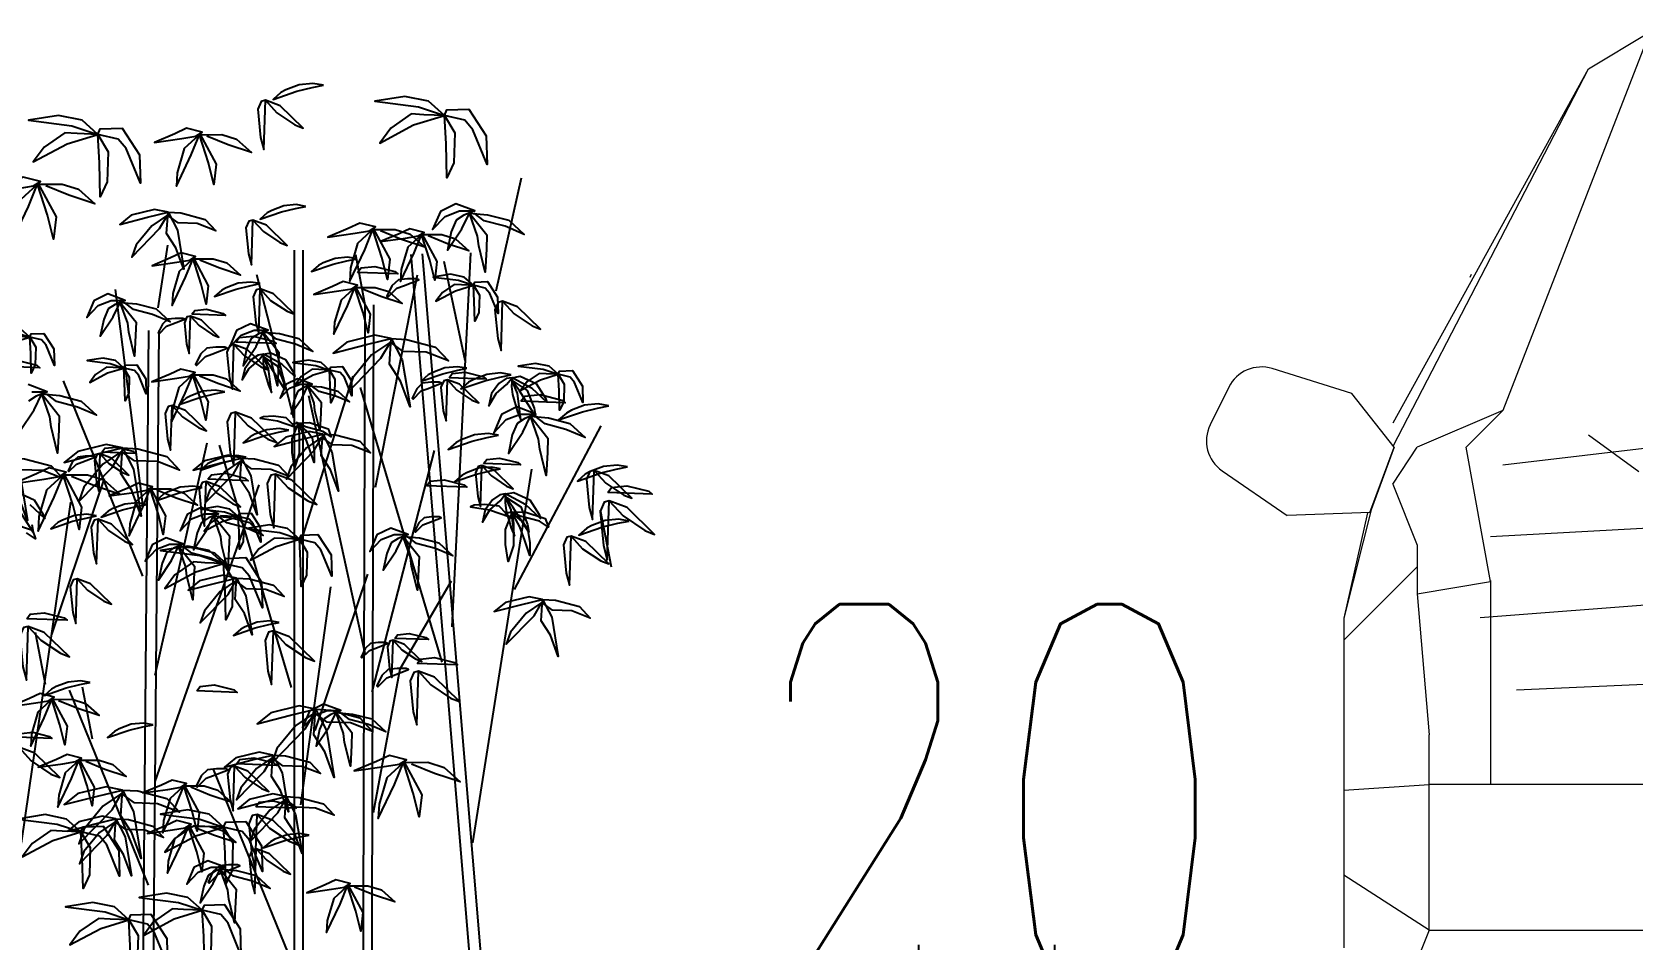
# Model space of a CAD drawing. Extents: x -941089 to 947074, y -2579987 to 8.
# Drawn here: x 2185.06 to 2196.8, y -208.75 to -202.08 of the extents above; entities that cross this region are included whole.
import ezdxf

# ---------------------------------------------------------------- set-up
doc = ezdxf.new("R2010")
doc.units = 0
doc.header["$LTSCALE"] = 5
doc.header["$PDMODE"] = 32
doc.header["$PDSIZE"] = 0.3
doc.layers.get('0').update_dxf_attribs({"linetype": 'CONTINUOUS'})
doc.layers.get('Defpoints').update_dxf_attribs({"linetype": 'CONTINUOUS'})
doc.layers.add('标注', color=4, linetype='CONTINUOUS', lineweight=15)
doc.layers.add('车人', color=7, linetype='CONTINUOUS', lineweight=9)
doc.styles.get("Standard").update_dxf_attribs({"font": 'simplex1.shx', "width": 0.7, "bigfont": 'hztxt.shx'})
doc.dimstyles.new('比例1：200', dxfattribs={"dimtxt": 3, "dimasz": 2, "dimexe": 1, "dimexo": 1, "dimgap": 0.5, "dimtad": 1, "dimlfac": 20, "dimzin": 13, "dimdsep": 46, "dimtxsty": 'Standard', "dimcen": -0.09, "dimclrd": 256, "dimclre": 256, "dimclrt": 4, "dimaunit": 1, "dimadec": 0, "dimazin": 0, "dimtfac": 0.0005, "dimtix": 1, "dimtmove": 2, "dimatfit": 3, "dimfxl": 0, "dimtolj": 1, "dimtzin": 13, "dimarcsym": 0})

# ---------------------------------------------------------------- blocks, each defined once
blk = doc.blocks.new('car')
at = {"layer": '车人', "color": 143}
for p, q in [((-0.8741, 2.2935), (-1.1435, 1.5984)), ((-0.9865, 2.2258), (-0.8747, 2.2935)), ((-1.3451, 1.5758), (-0.9865, 2.2258)), ((-1.3445, 1.533), (-0.9865, 2.2258)), ((-1.2014, 1.8483), (-1.2042, 1.8428)), ((-1.4206, 1.6299), (-1.5667, 1.6754)), ((-1.6462, 1.6413), (-1.6805, 1.5722)), ((-1.3427, 1.5312), (-1.4206, 1.6299)), ((-1.1435, 1.5984), (-1.3005, 1.5312)), ((-1.2107, 1.5312), (-1.1435, 1.5984)), ((-1.3879, 1.4111), (-1.3427, 1.5312)), ((-1.3427, 1.5312), (-1.3873, 1.4111)), ((-1.3457, 1.4634), (-1.3005, 1.5312)), ((-1.1661, 1.2844), (-1.2107, 1.5312)), ((-1.1435, 1.499), (-0.7623, 1.5436)), ((-0.8943, 1.486), (-0.9865, 1.5532)), ((-1.6585, 1.4878), (-1.5395, 1.4057)), ((-1.3457, 1.4634), (-1.3005, 1.3516)), ((-1.3873, 1.4111), (-1.5395, 1.4057)), ((-1.3831, 1.4236), (-1.4355, 1.2172)), ((-1.3921, 1.4105), (-1.4355, 1.2172)), ((-1.1661, 1.3673), (-0.7623, 1.3893)), ((-1.3005, 1.3516), (-1.3005, 1.2618)), ((-1.3005, 1.3115), (-1.4355, 1.1771)), ((-1.3005, 1.2618), (-1.1661, 1.2844)), ((-1.1661, 1.2865), (-1.1661, 0.9118)), ((-1.3005, 1.2618), (-1.2785, 1.0032)), ((-1.4355, 1.2172), (-1.4355, 0.6119)), ((-1.2785, 0.6446), (-1.2785, 1.0032)), ((-1.4355, 0.9017), (-1.2785, 0.9118)), ((1.2779, 0.9118), (-1.2785, 0.9118)), ((-1.2785, 0.6446), (-1.4355, 0.7454)), ((-1.2785, 0.6446), (-1.3005, 0.5893)), ((-1.2785, 0.6446), (1.2779, 0.6446))]:
    blk.add_line(p, q, dxfattribs=at)
at = {"layer": '车人', "color": 143, "linetype": 'Continuous'}
for p, q in [((-1.1849, 1.2185), (-0.7532, 1.2516)), ((-1.1184, 1.086), (-0.7366, 1.1025))]:
    blk.add_line(p, q, dxfattribs=at)
at = {"layer": '车人', "color": 143}
for centre, start, end in [((-1.5865, 1.6118), 72.6944, 153.6733), ((-1.6207, 1.5427), 153.6733, 235.4221)]:
    blk.add_arc(centre, 0.0667, start, end, dxfattribs=at)
blk = doc.blocks.new('tree104')
at = {"color": 0}
for points in [[(3486, 20569), (3285, 20604), (3023, 20578), (2770, 20482), (2674, 20429), (2526, 20298), (2980, 20455), (3268, 20525), (3486, 20569)], [(2376, 20280), (2293, 20260), (2230, 20113), (2282, 19570), (2345, 19341), (2376, 20280), (2596, 20040), (2940, 19811), (3097, 19748), (2658, 20176), (2376, 20280)], [(5798, 19990), (5496, 20261), (5043, 20352), (4470, 20261), (5300, 20156), (5798, 19990), (5405, 20005), (5164, 20020), (4772, 19749), (4561, 19462), (5209, 19809), (5798, 19990), (5843, 20095), (6265, 20110), (6597, 19598), (6612, 19055), (6340, 19718), (6190, 19899), (5798, 19990), (5994, 19658), (5978, 19085), (5843, 18799), (5828, 19447), (5798, 19990)], [(-826, 19627), (-1128, 19899), (-1580, 19989), (-2153, 19899), (-1324, 19793), (-826, 19627), (-1218, 19642), (-1459, 19657), (-1852, 19386), (-2063, 19100), (-1414, 19446), (-826, 19627), (-781, 19733), (-358, 19748), (-27, 19235), (-12, 18693), (-283, 19356), (-434, 19537), (-826, 19627), (-630, 19296), (-645, 18723), (-781, 18436), (-796, 19085), (-826, 19627)], [(1169, 19669), (869, 19744), (645, 19639), (256, 19475), (780, 19550), (1049, 19595), (1169, 19669), (824, 19355), (690, 18892), (675, 18637), (959, 19236), (1124, 19639), (1438, 19056), (1393, 18667), (1288, 19086), (1117, 19622), (1543, 19624), (1827, 19535), (2111, 19280), (1662, 19430), (1258, 19595)], [(-1921, 18727), (-2250, 18809), (-2497, 18694), (-2925, 18513), (-2349, 18595), (-2053, 18644), (-1921, 18727), (-2300, 18381), (-2448, 17871), (-2464, 17591), (-2152, 18250), (-1970, 18694), (-1625, 18052), (-1674, 17624), (-1789, 18085), (-1978, 18674), (-1510, 18677), (-1197, 18579), (-884, 18299), (-1378, 18463), (-1822, 18644)], [(6789, 16636), (7272, 18799)], [(517, 18138), (258, 18193), (-191, 18084), (-408, 17907), (122, 18043), (517, 18138), (694, 17798), (816, 17050), (666, 17458), (489, 17730), (517, 18138), (762, 18125), (1224, 18002), (1428, 17785), (1074, 17921), (707, 17934), (503, 18084), (204, 17880), (-96, 17513), (-177, 17282), (353, 17825), (503, 18084)], [(3147, 18252), (2965, 18284), (2727, 18260), (2497, 18173), (2409, 18125), (2274, 18006), (2687, 18149), (2949, 18212), (3147, 18252)], [(6380, 18164), (6013, 18300), (5720, 18154), (5573, 17808), (5814, 18060), (6086, 18164), (6380, 18164), (6170, 18081), (6024, 17986), (5929, 17767), (5856, 17411), (6128, 17819), (6275, 18123), (6610, 17704), (6600, 17432), (6579, 16992), (6453, 17494), (6432, 17683), (6275, 18123), (6621, 18091), (7029, 17986), (7322, 17714), (6956, 17871), (6558, 17976), (6369, 18123)], [(2138, 17990), (2062, 17971), (2005, 17838), (2053, 17344), (2110, 17135), (2138, 17990), (2338, 17771), (2651, 17563), (2794, 17506), (2395, 17895), (2138, 17990)], [(4483, 17857), (4184, 17931), (3960, 17827), (3570, 17662), (4094, 17737), (4364, 17782), (4483, 17857), (4139, 17542), (4004, 17079), (3989, 16824), (4274, 17423), (4438, 17827), (4753, 17243), (4708, 16854), (4603, 17273), (4431, 17809), (4857, 17812), (5142, 17722), (5426, 17468), (4977, 17617), (4573, 17782)], [(5409, 17754), (5137, 17822), (4933, 17727), (4579, 17577), (5055, 17645), (5300, 17686), (5409, 17754), (5096, 17468), (4973, 17047), (4960, 16816), (5218, 17360), (5368, 17727), (5654, 17196), (5613, 16843), (5517, 17224), (5361, 17711), (5749, 17713), (6007, 17631), (6266, 17400), (5858, 17536), (5490, 17686)], [(329, 16310), (513, 17509)], [(1041, 17292), (768, 17360), (564, 17265), (211, 17115), (687, 17183), (932, 17224), (1041, 17292), (728, 17006), (605, 16585), (592, 16353), (850, 16897), (1000, 17265), (1285, 16734), (1245, 16381), (1149, 16761), (993, 17249), (1381, 17251), (1639, 17169), (1898, 16938), (1489, 17074), (1122, 17224)], [(2928, 17412), (2928, 0)], [(3094, 17412), (3094, 0)], [(4129, 17250), (3947, 17281), (3709, 17257), (3479, 17170), (3392, 17123), (3257, 17004), (3669, 17146), (3931, 17210), (4129, 17250)], [(4292, 16330), (4102, 17323)], [(5156, 17328), (6601, 0)], [(5375, 17346), (6821, 0)], [(6191, 15301), (5791, 17197)], [(5947, 10213), (6301, 17363)], [(2920, 14203), (2211, 16945)], [(4137, 16988), (4204, 17074), (4470, 17102), (4851, 17007), (4908, 16959), (4137, 16988)], [(4481, 12880), (5285, 16945)], [(5261, 16866), (5089, 16866), (4918, 16847), (4794, 16732), (4699, 16533), (4718, 16514), (4889, 16685), (5013, 16732), (5308, 16847), (5261, 16866)], [(6352, 16743), (6177, 16900), (5915, 16952), (5584, 16900), (6064, 16839), (6352, 16743), (6125, 16752), (5985, 16760), (5758, 16603), (5636, 16437), (6011, 16638), (6352, 16743), (6378, 16804), (6622, 16813), (6814, 16516), (6823, 16202), (6666, 16586), (6579, 16690), (6352, 16743), (6465, 16551), (6456, 16219), (6378, 16054), (6369, 16429), (6352, 16743)], [(-303, 16452), (-636, 16576), (-903, 16443), (-1036, 16129), (-817, 16357), (-570, 16452), (-303, 16452), (-493, 16376), (-627, 16291), (-712, 16091), (-779, 15767), (-532, 16138), (-398, 16414), (-94, 16034), (-103, 15786), (-122, 15387), (-236, 15843), (-255, 16015), (-398, 16414), (-84, 16386), (287, 16291), (554, 16043), (221, 16186), (-141, 16281), (-313, 16414)], [(33, 12549), (-487, 16661)], [(2279, 16774), (2097, 16805), (1859, 16782), (1629, 16694), (1541, 16647), (1407, 16528), (1819, 16671), (2081, 16734), (2279, 16774)], [(2278, 16673), (2202, 16654), (2145, 16521), (2192, 16027), (2249, 15818), (2278, 16673), (2477, 16454), (2791, 16246), (2933, 16189), (2534, 16578), (2278, 16673)], [(4135, 16744), (3863, 16812), (3659, 16717), (3305, 16568), (3781, 16636), (4026, 16676), (4135, 16744), (3822, 16459), (3700, 16037), (3686, 15806), (3945, 16350), (4094, 16717), (4380, 16187), (4339, 15833), (4244, 16214), (4088, 16701), (4475, 16703), (4734, 16622), (4992, 16391), (4584, 16527), (4217, 16676)], [(972, 16188), (1027, 16259), (1250, 16283), (1567, 16204), (1615, 16164), (972, 16188)], [(4279, 16367), (4232, 0)], [(4445, 16367), (4398, 0)], [(6910, 16437), (6827, 16416), (6764, 16270), (6816, 15727), (6879, 15497), (6910, 16437), (7130, 16197), (7475, 15967), (7631, 15905), (7192, 16333), (6910, 16437)], [(-2127, 15752), (-2301, 15909), (-2563, 15962), (-2895, 15909), (-2415, 15848), (-2127, 15752), (-2354, 15761), (-2493, 15770), (-2720, 15613), (-2843, 15447), (-2467, 15648), (-2127, 15752), (-2101, 15813), (-1856, 15822), (-1664, 15525), (-1656, 15211), (-1813, 15595), (-1900, 15700), (-2127, 15752), (-2013, 15560), (-2022, 15229), (-2101, 15063), (-2109, 15438), (-2127, 15752)], [(797, 16109), (654, 16109), (512, 16093), (408, 15998), (329, 15831), (345, 15815), (488, 15958), (591, 15998), (837, 16093), (797, 16109)], [(942, 16152), (878, 16136), (831, 16025), (871, 15614), (918, 15440), (942, 16152), (1108, 15970), (1369, 15796), (1488, 15748), (1155, 16073), (942, 16152)], [(2427, 15884), (2093, 16008), (1827, 15875), (1693, 15561), (1912, 15789), (2160, 15884), (2427, 15884), (2236, 15808), (2103, 15723), (2017, 15523), (1950, 15199), (2198, 15570), (2331, 15846), (2636, 15466), (2626, 15218), (2607, 14818), (2493, 15275), (2474, 15447), (2331, 15846), (2645, 15818), (3017, 15723), (3283, 15475), (2950, 15618), (2588, 15713), (2417, 15846)], [(141, 15880), (0, 0)], [(341, 15878), (200, 0)], [(1775, 15612), (1699, 15593), (1642, 15460), (1689, 14967), (1746, 14758), (1775, 15612), (1974, 15394), (2287, 15185), (2430, 15128), (2031, 15517), (1775, 15612)], [(1811, 15655), (1877, 15741), (2144, 15770), (2525, 15674), (2582, 15627), (1811, 15655)], [(4781, 15722), (4471, 15787), (3932, 15657), (3671, 15444), (4308, 15608), (4781, 15722), (4993, 15314), (5140, 14416), (4961, 14906), (4748, 15232), (4781, 15722), (5075, 15706), (5630, 15559), (5875, 15298), (5450, 15461), (5010, 15477), (4765, 15657), (4406, 15412), (4046, 14971), (3949, 14694), (4585, 15347), (4765, 15657)], [(-2707, 15195), (-2640, 15281), (-2374, 15309), (-1993, 15214), (-1936, 15166), (-2707, 15195)], [(-328, 15160), (-487, 15303), (-725, 15350), (-1027, 15303), (-590, 15247), (-328, 15160), (-535, 15168), (-662, 15176), (-868, 15033), (-979, 14882), (-638, 15065), (-328, 15160), (-305, 15216), (-82, 15223), (92, 14954), (100, 14668), (-43, 15017), (-122, 15112), (-328, 15160), (-225, 14986), (-233, 14684), (-305, 14534), (-313, 14875), (-328, 15160)], [(1601, 15560), (1430, 15560), (1258, 15541), (1135, 15427), (1039, 15227), (1058, 15208), (1230, 15379), (1354, 15427), (1649, 15541), (1601, 15560)], [(2339, 15424), (2236, 15408), (2109, 15321), (1982, 15146), (1935, 14932), (2062, 15146), (2244, 15305), (2339, 15424), (2482, 15448), (2760, 15321), (2919, 15067), (2942, 14996), (2689, 15234), (2339, 15424), (2332, 15273), (2347, 15130), (2435, 14829), (2490, 14694), (2435, 15146), (2339, 15376), (2601, 15202), (2720, 14892), (2744, 14758), (2466, 15194), (2339, 15376)], [(3601, 15122), (3442, 15265), (3204, 15313), (2903, 15265), (3339, 15210), (3601, 15122), (3395, 15130), (3268, 15138), (3062, 14996), (2950, 14845), (3292, 15027), (3601, 15122), (3625, 15178), (3847, 15186), (4022, 14916), (4030, 14631), (3887, 14980), (3807, 15075), (3601, 15122), (3704, 14948), (3696, 14647), (3625, 14496), (3617, 14837), (3601, 15122)], [(1035, 15072), (763, 15140), (559, 15045), (206, 14895), (682, 14963), (927, 15004), (1035, 15072), (723, 14787), (600, 14365), (586, 14134), (845, 14678), (995, 15045), (1280, 14515), (1239, 14161), (1144, 14542), (988, 15029), (1376, 15031), (1634, 14950), (1892, 14719), (1484, 14855), (1117, 15004)], [(3062, 11840), (4055, 15007)], [(6228, 15154), (6046, 15185), (5808, 15162), (5578, 15074), (5490, 15027), (5355, 14908), (5768, 15051), (6030, 15114), (6228, 15154)], [(5887, 14974), (5948, 15053), (6193, 15079), (6542, 14992), (6594, 14948), (5887, 14974)], [(7073, 15030), (6872, 15065), (6610, 15039), (6357, 14943), (6261, 14890), (6113, 14760), (6567, 14917), (6855, 14986), (7073, 15030)], [(7091, 14975), (6978, 14957), (6838, 14862), (6698, 14670), (6646, 14434), (6786, 14670), (6986, 14844), (7091, 14975), (7248, 15001), (7554, 14862), (7728, 14582), (7754, 14504), (7475, 14766), (7091, 14975), (7082, 14809), (7100, 14652), (7196, 14321), (7257, 14172), (7196, 14670), (7091, 14923), (7379, 14731), (7510, 14390), (7536, 14242), (7231, 14722), (7091, 14923)], [(7972, 15040), (7798, 15197), (7536, 15249), (7204, 15197), (7684, 15136), (7972, 15040), (7745, 15049), (7606, 15057), (7379, 14900), (7256, 14734), (7632, 14935), (7972, 15040), (7998, 15101), (8243, 15110), (8435, 14813), (8443, 14499), (8286, 14883), (8199, 14987), (7972, 15040), (8086, 14848), (8077, 14516), (7998, 14351), (7990, 14726), (7972, 15040)], [(-1793, 14706), (-2160, 14842)], [(-2087, 14706), (-1793, 14706), (-2003, 14622), (-2149, 14528)], [(-2317, 13952), (-2045, 14361), (-1898, 14664), (-1563, 14246), (-1573, 13973), (-1594, 13534), (-1720, 14036), (-1741, 14225), (-1898, 14664), (-1552, 14633), (-1144, 14528), (-851, 14256), (-1217, 14413), (-1615, 14518), (-1804, 14664)], [(33, 11178), (-1480, 14912)], [(1601, 14707), (1419, 14739), (1181, 14715), (951, 14628), (864, 14581), (729, 14462), (1141, 14604), (1403, 14668), (1601, 14707)], [(3268, 14853), (2990, 14956), (2768, 14845), (2657, 14583), (2839, 14774), (3046, 14853), (3268, 14853), (3109, 14789), (2998, 14718), (2927, 14551), (2871, 14282), (3077, 14591), (3188, 14821), (3442, 14504), (3434, 14298), (3419, 13965), (3323, 14345), (3307, 14488), (3188, 14821), (3450, 14797), (3760, 14718), (3982, 14512), (3704, 14631), (3403, 14710), (3260, 14821)], [(5757, 9535), (4196, 14786)], [(5695, 14887), (5538, 14887), (5381, 14870), (5268, 14765), (5180, 14582), (5198, 14564), (5355, 14721), (5468, 14765), (5739, 14870), (5695, 14887)], [(5854, 14935), (5785, 14917), (5732, 14795), (5776, 14343), (5828, 14151), (5854, 14935), (6037, 14734), (6324, 14543), (6455, 14491), (6089, 14848), (5854, 14935)], [(593, 14445), (517, 14426), (460, 14293), (507, 13800), (564, 13591), (593, 14445), (792, 14227), (1105, 14018), (1248, 13961), (849, 14350), (593, 14445)], [(4292, 9666), (3204, 14629)], [(7545, 14279), (7179, 14415), (6886, 14268), (6739, 13923), (6980, 14174), (7252, 14279), (7545, 14279), (7336, 14195), (7189, 14101), (7095, 13881), (7022, 13525), (7294, 13933), (7441, 14237), (7776, 13818), (7765, 13546), (7744, 13106), (7619, 13609), (7598, 13797), (7441, 14237), (7786, 14205), (8195, 14101), (8488, 13828), (8121, 13986), (7723, 14090), (7535, 14237)], [(7258, 14526), (7332, 14620), (7625, 14652), (8044, 14547), (8107, 14495), (7258, 14526)], [(8940, 14438), (8739, 14473), (8477, 14447), (8224, 14351), (8128, 14298), (7980, 14167), (8434, 14324), (8722, 14394), (8940, 14438)], [(1806, 14315), (1715, 14292), (1647, 14133), (1704, 13540), (1772, 13290), (1806, 14315), (2046, 14053), (2422, 13802), (2593, 13734), (2114, 14201), (1806, 14315)], [(2895, 14084), (2776, 14210), (2522, 14242), (2339, 14226), (2276, 14203), (2609, 14147), (2958, 14028), (2887, 14091), (2966, 14107), (3220, 14115), (3577, 13996), (3633, 13846), (3474, 13949), (3141, 14036), (2974, 14115), (3204, 13917), (3268, 13822), (3307, 13576), (3307, 13354), (3220, 13616), (3133, 13854), (2998, 14107), (3022, 13909), (3022, 13528), (2935, 13251), (2887, 13544), (2887, 13806), (3000, 14093)], [(2823, 13973), (2641, 14004), (2403, 13980), (2173, 13893), (2086, 13846), (1951, 13727), (2363, 13869), (2625, 13933), (2823, 13973)], [(3472, 13894), (3213, 13948), (2764, 13839), (2547, 13662), (3077, 13798), (3472, 13894), (3649, 13554), (3771, 12806), (3622, 13214), (3445, 13486), (3472, 13894), (3717, 13880), (4179, 13758), (4383, 13540), (4030, 13676), (3662, 13690), (3458, 13839), (3159, 13635), (2860, 13268), (2778, 13037), (3309, 13581), (3458, 13839)], [(6832, 13873), (6632, 13908), (6370, 13882), (6117, 13786), (6021, 13734), (5872, 13603), (6326, 13760), (6614, 13829), (6832, 13873)], [(7136, 10927), (8793, 14057)], [(-2499, 13438), (-2783, 13497), (-3277, 13378), (-3516, 13183), (-2932, 13333), (-2499, 13438), (-2304, 13064), (-2169, 12241), (-2334, 12690), (-2528, 12989), (-2499, 13438), (-2229, 13423), (-1720, 13288), (-1496, 13049), (-1885, 13198), (-2289, 13213), (-2513, 13378), (-2843, 13153), (-3172, 12749), (-3262, 12495), (-2678, 13094), (-2513, 13378)], [(-356, 13631), (-667, 13697), (-1205, 13566), (-1466, 13354), (-830, 13517), (-356, 13631), (-144, 13224), (3, 12326), (-177, 12816), (-389, 13142), (-356, 13631), (-63, 13615), (493, 13468), (737, 13207), (313, 13370), (-128, 13387), (-373, 13566), (-732, 13321), (-1091, 12881), (-1189, 12604), (-552, 13256), (-373, 13566)], [(-925, 13473), (-1068, 13473), (-1211, 13457), (-1314, 13362), (-1393, 13195), (-1378, 13180), (-1235, 13322), (-1132, 13362), (-886, 13457), (-925, 13473)], [(-781, 13516), (-844, 13500), (-892, 13390), (-852, 12978), (-804, 12804), (-781, 13516), (-615, 13334), (-353, 13160), (-235, 13113), (-567, 13437), (-781, 13516)], [(-751, 13552), (-695, 13624), (-473, 13647), (-156, 13568), (-108, 13528), (-751, 13552)], [(269, 9288), (1262, 13731)], [(1921, 13439), (1662, 13493), (1214, 13385), (996, 13208), (1526, 13344), (1921, 13439), (2098, 13099), (2220, 12351), (2071, 12759), (1894, 13031), (1921, 13439), (2166, 13425), (2628, 13303), (2832, 13086), (2479, 13222), (2111, 13235), (1907, 13385), (1608, 13181), (1309, 12814), (1227, 12582), (1758, 13126), (1907, 13385)], [(2011, 13452), (1829, 13484), (1591, 13460), (1361, 13373), (1273, 13325), (1138, 13206), (1551, 13349), (1813, 13412), (2011, 13452)], [(2873, 9051), (1502, 13684)], [(4417, 8967), (5607, 13584)], [(-1430, 13166), (-1756, 13248), (-2001, 13134), (-2425, 12954), (-1854, 13036), (-1560, 13085), (-1430, 13166), (-1805, 12824), (-1952, 12318), (-1968, 12040), (-1658, 12693), (-1478, 13134), (-1136, 12497), (-1185, 12073), (-1299, 12530), (-1486, 13114), (-1021, 13117), (-711, 13019), (-401, 12742), (-891, 12905), (-1332, 13085)], [(6871, 13234), (6689, 13266), (6451, 13242), (6220, 13155), (6133, 13107), (5998, 12988), (6411, 13131), (6673, 13194), (6871, 13234)], [(6340, 6080), (7468, 13227)], [(6513, 13295), (6444, 13277), (6391, 13156), (6435, 12703), (6487, 12512), (6513, 13295), (6696, 13095), (6983, 12903), (7114, 12851), (6748, 13208), (6513, 13295)], [(6546, 13335), (6607, 13413), (6852, 13439), (7201, 13352), (7253, 13308), (6546, 13335)], [(9298, 13268), (9097, 13303), (8835, 13277), (8582, 13181), (8486, 13129), (8338, 12998), (8792, 13155), (9080, 13225), (9298, 13268)], [(8660, 13200), (8577, 13179), (8514, 13033), (8566, 12490), (8629, 12260), (8660, 13200), (8880, 12960), (9224, 12730), (9381, 12668), (8942, 13096), (8660, 13200)], [(-1703, 10063), (-700, 13048)], [(222, 12890), (-50, 12958), (-254, 12863), (-608, 12713), (-132, 12781), (113, 12822), (222, 12890), (-91, 12604), (-213, 12183), (-227, 11952), (32, 12496), (181, 12863), (467, 12332), (426, 11979), (331, 12360), (175, 12847), (562, 12849), (821, 12768), (1079, 12536), (671, 12672), (304, 12822)], [(269, 7255), (2255, 12927)], [(1170, 12872), (987, 12903), (749, 12879), (519, 12792), (432, 12745), (297, 12626), (710, 12768), (972, 12832), (1170, 12872)], [(1243, 12990), (1167, 12971), (1110, 12838), (1157, 12344), (1214, 12135), (1243, 12990), (1442, 12771), (1756, 12563), (1898, 12506), (1499, 12895), (1243, 12990)], [(1279, 13033), (1345, 13119), (1612, 13147), (1993, 13052), (2050, 13004), (1279, 13033)], [(2571, 13131), (2480, 13108), (2411, 12949), (2468, 12356), (2537, 12106), (2571, 13131), (2810, 12869), (3186, 12618), (3357, 12550), (2879, 13017), (2571, 13131)], [(5457, 12909), (5523, 12994), (5790, 13023), (6171, 12928), (6228, 12880), (5457, 12909)], [(8920, 12781), (8993, 12875), (9286, 12906), (9705, 12802), (9768, 12749), (8920, 12781)], [(-2348, 12777), (-2042, 12637), (-1868, 12358), (-1841, 12280), (-2121, 12541)], [(-2086, 12166), (-2060, 12018), (-2365, 12498)], [(-2284, 6074), (-1339, 12596)], [(108, 12551), (-74, 12583), (-312, 12559), (-542, 12472), (-629, 12424), (-764, 12305), (-352, 12448), (-90, 12512), (108, 12551)], [(6975, 12378), (6844, 12517), (6565, 12552), (6364, 12535), (6294, 12508), (6661, 12447), (7045, 12317), (6966, 12386), (7054, 12404), (7333, 12412), (7726, 12282), (7787, 12116), (7612, 12229), (7246, 12325), (7062, 12412), (7315, 12194), (7385, 12090), (7429, 11819), (7429, 11575), (7333, 11863), (7237, 12125), (7089, 12404), (7115, 12186), (7115, 11767), (7019, 11462), (6966, 11784), (6966, 12072), (7090, 12388)], [(6968, 12751), (6855, 12733), (6715, 12637), (6576, 12446), (6523, 12210), (6663, 12446), (6864, 12620), (6968, 12751), (7125, 12777), (7431, 12637), (7606, 12358), (7632, 12280), (7352, 12541), (6968, 12751), (6960, 12585), (6977, 12428), (7073, 12097), (7134, 11948), (7073, 12446), (6968, 12699), (7256, 12507), (7387, 12166), (7414, 12018), (7108, 12498), (6968, 12699)], [(8949, 12618), (8848, 12593), (8773, 12417), (8836, 11766), (8911, 11490), (8949, 12618), (9212, 12330), (9626, 12054), (9814, 11979), (9287, 12493), (8949, 12618)], [(-2470, 12191), (-2077, 12061), (-2016, 11895), (-2191, 12008)], [(-853, 12331), (-1035, 12363), (-1273, 12339), (-1503, 12252), (-1591, 12204), (-1726, 12085), (-1313, 12228), (-1051, 12291), (-853, 12331)], [(-820, 12269), (-896, 12250), (-953, 12117), (-906, 11624), (-849, 11415), (-820, 12269), (-621, 12051), (-307, 11842), (-165, 11785), (-564, 12174), (-820, 12269)], [(1480, 12369), (1146, 12492), (880, 12359), (746, 12045), (965, 12273), (1213, 12369), (1480, 12369), (1289, 12292), (1156, 12207), (1070, 12007), (1003, 11683), (1251, 12055), (1384, 12331), (1689, 11950), (1679, 11702), (1660, 11303), (1546, 11760), (1527, 11931), (1384, 12331), (1698, 12302), (2070, 12207), (2336, 11959), (2003, 12102), (1641, 12197), (1470, 12331)], [(1859, 12320), (1700, 12463), (1462, 12510), (1160, 12463), (1597, 12407), (1859, 12320), (1652, 12328), (1525, 12336), (1319, 12193), (1208, 12042), (1549, 12225), (1859, 12320), (1882, 12375), (2105, 12383), (2279, 12114), (2287, 11828), (2144, 12177), (2065, 12272), (1859, 12320), (1962, 12145), (1954, 11844), (1882, 11693), (1874, 12034), (1859, 12320)], [(5695, 12312), (5552, 12312), (5410, 12296), (5306, 12201), (5227, 12034), (5243, 12018), (5386, 12161), (5489, 12201), (5735, 12296), (5695, 12312)], [(9329, 12233), (9129, 12268), (8867, 12242), (8614, 12146), (8518, 12094), (8369, 11963), (8823, 12120), (9111, 12190), (9329, 12233)], [(8990, 11353), (8782, 12444)], [(3027, 11886), (2798, 12092), (2455, 12160), (2021, 12092), (2650, 12012), (3027, 11886), (2730, 11897), (2547, 11909), (2250, 11703), (2090, 11486), (2581, 11749), (3027, 11886), (3061, 11966), (3381, 11977), (3632, 11589), (3644, 11178), (3438, 11681), (3324, 11818), (3027, 11886), (3175, 11635), (3164, 11201), (3061, 10984), (3049, 11475), (3027, 11886)], [(5104, 11976), (4771, 12100), (4504, 11967), (4371, 11653), (4590, 11881), (4837, 11976), (5104, 11976), (4913, 11900), (4780, 11814), (4694, 11615), (4628, 11291), (4875, 11662), (5009, 11938), (5313, 11558), (5304, 11310), (5285, 10910), (5170, 11367), (5151, 11538), (5009, 11938), (5323, 11910), (5694, 11814), (5961, 11567), (5627, 11710), (5266, 11805), (5094, 11938)], [(8220, 11945), (8136, 11924), (8073, 11778), (8126, 11235), (8188, 11005), (8220, 11945), (8439, 11705), (8784, 11475), (8940, 11413), (8502, 11841), (8220, 11945)], [(811, 11790), (477, 11914), (211, 11781), (77, 11467), (296, 11695), (544, 11790), (811, 11790), (620, 11714), (487, 11628), (401, 11429), (335, 11105), (582, 11476), (715, 11752), (1020, 11372), (1011, 11124), (992, 10724), (877, 11181), (858, 11352), (715, 11752), (1030, 11724), (1401, 11628), (1668, 11381), (1334, 11524), (973, 11619), (801, 11752)], [(1578, 11424), (1304, 11670), (893, 11753), (372, 11670), (1126, 11574), (1578, 11424), (1222, 11437), (1002, 11451), (646, 11204), (454, 10944), (1044, 11259), (1578, 11424), (1619, 11520), (2003, 11533), (2305, 11067), (2319, 10574), (2072, 11177), (1935, 11341), (1578, 11424), (1757, 11122), (1743, 10601), (1619, 10341), (1606, 10930), (1578, 11424)], [(-1221, 11128), (-1297, 11109), (-1354, 10976), (-1306, 10483), (-1249, 10274), (-1221, 11128), (-1021, 10910), (-708, 10701), (-566, 10644), (-964, 11033), (-1221, 11128)], [(1827, 11144), (1568, 11198), (1119, 11089), (902, 10912), (1432, 11048), (1827, 11144), (2004, 10804), (2126, 10056), (1977, 10464), (1800, 10736), (1827, 11144), (2072, 11130), (2534, 11008), (2738, 10790), (2385, 10926), (2017, 10940), (1813, 11089), (1514, 10885), (1215, 10518), (1133, 10287), (1664, 10831), (1813, 11089)], [(3328, 8229), (4332, 11215)], [(4954, 9410), (5934, 11089)], [(3056, 6807), (3630, 10976)], [(7674, 10732), (7416, 10787), (6967, 10678), (6749, 10501), (7280, 10637), (7674, 10732), (7851, 10393), (7973, 9645), (7824, 10053), (7647, 10325), (7674, 10732), (7919, 10719), (8381, 10597), (8586, 10379), (8232, 10515), (7865, 10529), (7660, 10678), (7361, 10474), (7062, 10107), (6980, 9876), (7511, 10420), (7660, 10678)], [(-2183, 10366), (-2116, 10452), (-1850, 10481), (-1469, 10385), (-1412, 10338), (-2183, 10366)], [(-2157, 10218), (-2248, 10196), (-2316, 10036), (-2259, 9444), (-2191, 9193), (-2157, 10218), (-1917, 9956), (-1541, 9706), (-1370, 9637), (-1849, 10104), (-2157, 10218)], [(-1826, 9109), (-2015, 10102)], [(2642, 10292), (2459, 10323), (2221, 10300), (1991, 10212), (1904, 10165), (1769, 10046), (2181, 10189), (2443, 10252), (2642, 10292)], [(2529, 10134), (2437, 10111), (2369, 9952), (2426, 9360), (2494, 9109), (2529, 10134), (2768, 9872), (3144, 9622), (3315, 9553), (2836, 10020), (2529, 10134)], [(4674, 9910), (4531, 9910), (4388, 9894), (4285, 9799), (4206, 9632), (4222, 9616), (4364, 9759), (4468, 9799), (4713, 9894), (4674, 9910)], [(4818, 9953), (4755, 9937), (4707, 9826), (4747, 9415), (4795, 9241), (4818, 9953), (4984, 9771), (5246, 9597), (5364, 9549), (5032, 9874), (4818, 9953)], [(4848, 9989), (4904, 10060), (5126, 10084), (5443, 10005), (5491, 9965), (4848, 9989)], [(5276, 9510), (5342, 9595), (5609, 9624), (5990, 9529), (6047, 9481), (5276, 9510)], [(-973, 9146), (-1155, 9178), (-1393, 9154), (-1624, 9067), (-1711, 9019), (-1846, 8900), (-1433, 9043), (-1171, 9106), (-973, 9146)], [(4441, 6658), (4954, 9410)], [(5066, 9415), (4895, 9415), (4723, 9396), (4600, 9281), (4504, 9082), (4523, 9062), (4695, 9234), (4818, 9281), (5114, 9396), (5066, 9415)], [(5302, 9362), (5211, 9339), (5142, 9179), (5199, 8587), (5268, 8337), (5302, 9362), (5541, 9100), (5917, 8849), (6088, 8781), (5610, 9248), (5302, 9362)], [(-1658, 8866), (-1930, 8934), (-2134, 8838), (-2488, 8689), (-2012, 8757), (-1767, 8798), (-1658, 8866), (-1971, 8580), (-2094, 8159), (-2107, 7927), (-1849, 8471), (-1699, 8838), (-1413, 8308), (-1454, 7955), (-1549, 8335), (-1706, 8822), (-1318, 8825), (-1060, 8743), (-801, 8512), (-1209, 8648), (-1577, 8798)], [(145, 5267), (-1368, 9001)], [(-927, 8062), (-1116, 9054)], [(1067, 8984), (1133, 9070), (1400, 9098), (1781, 9003), (1838, 8955), (1067, 8984)], [(3331, 8633), (3021, 8698), (2482, 8568), (2221, 8355), (2858, 8519), (3331, 8633), (3544, 8225), (3691, 7327), (3511, 7817), (3299, 8143), (3331, 8633), (3625, 8616), (4180, 8470), (4425, 8209), (4001, 8372), (3560, 8388), (3315, 8568), (2956, 8323), (2597, 7882), (2499, 7605), (3135, 8258), (3315, 8568)], [(3821, 8610), (3488, 8734), (3221, 8600), (3088, 8286), (3307, 8515), (3554, 8610), (3821, 8610), (3630, 8534), (3497, 8448), (3412, 8248), (3345, 7925), (3592, 8296), (3726, 8572), (4030, 8191), (4021, 7944), (4002, 7544), (3888, 8001), (3869, 8172), (3726, 8572), (4040, 8543), (4411, 8448), (4678, 8201), (4345, 8344), (3983, 8439), (3811, 8572)], [(232, 8338), (50, 8369), (-189, 8346), (-419, 8258), (-506, 8211), (-641, 8092), (-228, 8235), (34, 8298), (232, 8338)], [(-2347, 8099), (-2292, 8171), (-2069, 8194), (-1752, 8115), (-1704, 8075), (-2347, 8099)], [(-2336, 7908), (-2427, 7885), (-2496, 7725), (-2439, 7133), (-2370, 6882), (-2336, 7908), (-2097, 7646), (-1721, 7395), (-1550, 7327), (-2028, 7794), (-2336, 7908)], [(-1139, 7701), (-1411, 7769), (-1615, 7674), (-1969, 7524), (-1493, 7592), (-1248, 7633), (-1139, 7701), (-1452, 7416), (-1574, 6994), (-1588, 6763), (-1329, 7307), (-1180, 7674), (-894, 7144), (-935, 6790), (-1030, 7171), (-1186, 7658), (-799, 7660), (-540, 7579), (-282, 7348), (-690, 7484), (-1057, 7633)], [(2517, 7759), (2259, 7813), (1810, 7704), (1592, 7528), (2123, 7664), (2517, 7759), (2694, 7419), (2816, 6671), (2667, 7079), (2490, 7351), (2517, 7759), (2762, 7745), (3225, 7623), (3429, 7405), (3075, 7541), (2708, 7555), (2504, 7704), (2204, 7500), (1905, 7133), (1823, 6902), (2354, 7446), (2504, 7704)], [(1823, 7590), (1890, 7676), (2157, 7704), (2538, 7609), (2595, 7561), (1823, 7590)], [(5072, 7668), (4745, 7749), (4501, 7635), (4076, 7456), (4647, 7537), (4941, 7586), (5072, 7668), (4696, 7325), (4550, 6819), (4533, 6542), (4843, 7195), (5023, 7635), (5366, 6999), (5317, 6575), (5203, 7031), (5015, 7616), (5480, 7619), (5790, 7521), (6100, 7244), (5611, 7407), (5170, 7586)], [(1614, 7495), (1443, 7495), (1271, 7476), (1147, 7362), (1052, 7162), (1071, 7143), (1243, 7314), (1366, 7362), (1662, 7476), (1614, 7495)], [(2893, 3770), (1380, 7504)], [(1787, 7547), (1711, 7528), (1654, 7395), (1702, 6901), (1759, 6692), (1787, 7547), (1987, 7328), (2300, 7119), (2443, 7063), (2044, 7452), (1787, 7547)], [(-356, 7088), (-667, 7153), (-1205, 7023), (-1466, 6810), (-830, 6974), (-356, 7088), (-144, 6680), (3, 5782), (-177, 6272), (-389, 6598), (-356, 7088), (-63, 7071), (493, 6925), (737, 6664), (313, 6827), (-128, 6843), (-373, 7023), (-732, 6778), (-1091, 6337), (-1189, 6060), (-552, 6712), (-373, 7023)], [(867, 7211), (595, 7279), (391, 7184), (37, 7034), (514, 7102), (759, 7143), (867, 7211), (554, 6926), (432, 6504), (418, 6273), (677, 6817), (827, 7184), (1112, 6654), (1071, 6300), (976, 6681), (820, 7168), (1207, 7170), (1466, 7089), (1724, 6858), (1316, 6994), (949, 7143)], [(2776, 6963), (2518, 7017), (2069, 6908), (1851, 6732), (2382, 6868), (2776, 6963), (2953, 6623), (3076, 5875), (2926, 6283), (2749, 6555), (2776, 6963), (3021, 6949), (3484, 6827), (3688, 6609), (3334, 6745), (2967, 6759), (2763, 6908), (2464, 6704), (2164, 6337), (2083, 6106), (2613, 6650), (2763, 6908)], [(2191, 6770), (2258, 6856), (2524, 6884), (2905, 6789), (2962, 6741), (2191, 6770)], [(-1150, 6289), (-1424, 6535), (-1835, 6618), (-2356, 6535), (-1602, 6439), (-1150, 6289), (-1506, 6302), (-1725, 6316), (-2082, 6069), (-2274, 5809), (-1684, 6124), (-1150, 6289), (-1108, 6385), (-725, 6398), (-423, 5932), (-409, 5439), (-656, 6042), (-793, 6206), (-1150, 6289), (-971, 5987), (-985, 5466), (-1108, 5206), (-1122, 5795), (-1150, 6289)], [(-482, 6536), (-741, 6591), (-1190, 6482), (-1407, 6305), (-877, 6441), (-482, 6536), (-305, 6196), (-183, 5449), (-333, 5857), (-510, 6128), (-482, 6536), (-237, 6523), (225, 6400), (429, 6183), (75, 6319), (-292, 6332), (-496, 6482), (-795, 6278), (-1095, 5911), (-1176, 5680), (-646, 6224), (-496, 6482)], [(955, 6437), (683, 6505), (479, 6410), (125, 6260), (601, 6328), (846, 6369), (955, 6437), (642, 6152), (519, 5730), (506, 5499), (764, 6043), (914, 6410), (1200, 5880), (1159, 5526), (1064, 5907), (907, 6394), (1295, 6396), (1553, 6315), (1812, 6084), (1404, 6220), (1036, 6369)], [(1578, 6379), (1304, 6626), (893, 6708), (372, 6626), (1126, 6530), (1578, 6379), (1222, 6393), (1002, 6407), (646, 6160), (454, 5900), (1044, 6215), (1578, 6379), (1619, 6475), (2003, 6489), (2305, 6023), (2319, 5530), (2072, 6133), (1935, 6297), (1578, 6379), (1757, 6078), (1743, 5557), (1619, 5297), (1606, 5886), (1578, 6379)], [(2217, 6622), (2126, 6599), (2058, 6440), (2115, 5847), (2183, 5597), (2217, 6622), (2457, 6360), (2833, 6109), (3004, 6041), (2525, 6508), (2217, 6622)], [(3210, 6227), (3028, 6259), (2790, 6235), (2559, 6148), (2472, 6100), (2337, 5981), (2750, 6124), (3012, 6187), (3210, 6227)], [(2201, 5965), (2125, 5946), (2068, 5813), (2116, 5319), (2173, 5110), (2201, 5965), (2401, 5746), (2714, 5538), (2857, 5481), (2458, 5870), (2201, 5965)], [(1608, 5614), (1275, 5738), (1008, 5605), (875, 5291), (1094, 5519), (1342, 5614), (1608, 5614), (1418, 5538), (1284, 5453), (1199, 5253), (1132, 4929), (1380, 5300), (1513, 5576), (1818, 5196), (1808, 4948), (1789, 4548), (1675, 5005), (1656, 5177), (1513, 5576), (1827, 5548), (2198, 5453), (2465, 5205), (2132, 5348), (1770, 5443), (1599, 5576)], [(1842, 5660), (1671, 5660), (1499, 5641), (1375, 5526), (1280, 5327), (1299, 5308), (1471, 5479), (1594, 5526), (1890, 5641), (1842, 5660)], [(3996, 5301), (3724, 5369), (3520, 5274), (3166, 5124), (3642, 5192), (3887, 5233), (3996, 5301), (3683, 5016), (3560, 4594), (3547, 4363), (3805, 4907), (3955, 5274), (4241, 4744), (4200, 4390), (4105, 4771), (3948, 5258), (4336, 5260), (4594, 5179), (4853, 4948), (4445, 5084), (4077, 5233)], [(-235, 4607), (-509, 4854), (-921, 4936), (-1442, 4854), (-688, 4758), (-235, 4607), (-592, 4621), (-811, 4635), (-1167, 4388), (-1359, 4128), (-770, 4443), (-235, 4607), (-194, 4703), (190, 4717), (492, 4251), (505, 3758), (258, 4361), (121, 4525), (-235, 4607), (-57, 4306), (-71, 3785), (-194, 3525), (-208, 4114), (-235, 4607)], [(1169, 4789), (895, 5036), (484, 5118), (-37, 5036), (717, 4940), (1169, 4789), (813, 4803), (593, 4816), (237, 4570), (45, 4309), (634, 4625), (1169, 4789), (1210, 4885), (1594, 4899), (1896, 4433), (1909, 3939), (1663, 4542), (1526, 4707), (1169, 4789), (1347, 4488), (1334, 3967), (1210, 3706), (1197, 4296), (1169, 4789)]]:
    blk.add_lwpolyline(points, dxfattribs=at)
blk = doc.blocks.new('*D108')
at = {"layer": 'Defpoints', "color": 0}
for p in [(2191.57, -209.787), (2191.57, -211.183), (2192.57, -211.183)]:
    blk.add_point(p, dxfattribs=at)
at = {"layer": '标注', "lineweight": -2}
for p, q in [((2191.57, -210.183), (2191.57, -208.787)), ((2192.57, -210.183), (2192.57, -208.787)), ((2189.57, -209.787), (2187.57, -209.787)), ((2192.57, -209.787), (2191.57, -209.787)), ((2194.57, -209.787), (2196.57, -209.787))]:
    blk.add_line(p, q, dxfattribs=at)
at = {"layer": '标注'}
for points in [[(2189.57, -209.453), (2189.57, -210.12), (2191.57, -209.787)], [(2194.57, -209.453), (2194.57, -210.12), (2192.57, -209.787)]]:
    blk.add_solid(points, dxfattribs=at)
at = {"layer": '标注', "color": 4, "insert": (2192.07, -207.787), "char_height": 3, "attachment_point": 5}
blk.add_mtext('\\A1;20', dxfattribs=at)

msp = doc.modelspace()

# ---------------------------------------------------------------- block references
at = {"color": 74, "xscale": 0.0003840000003947353, "yscale": 0.0003839999999399879, "zscale": 0.0003840000000000001}
msp.add_blockref('tree104', (2185.86334, -210.37333), dxfattribs=at)
at = {"xscale": 3.999999999999545, "yscale": 3.999999999999773, "zscale": 4}
msp.add_blockref('car', (2200.43114, -211.25827), dxfattribs=at)

# ---------------------------------------------------------------- dimensions: what is measured, and where the dimension line sits
at = {"layer": '标注'}
dim = msp.add_linear_dim(base=(2191.57019, -209.78667), p1=(2192.57019, -211.18251), p2=(2191.57019, -211.18251), angle=180, text='20', dimstyle='比例1：200', dxfattribs=at)
dim.commit()
dim.dimension.update_dxf_attribs({"geometry": '*D108', "text_midpoint": (2192.07019, -207.78667)})

doc.saveas('drawing.dxf')
